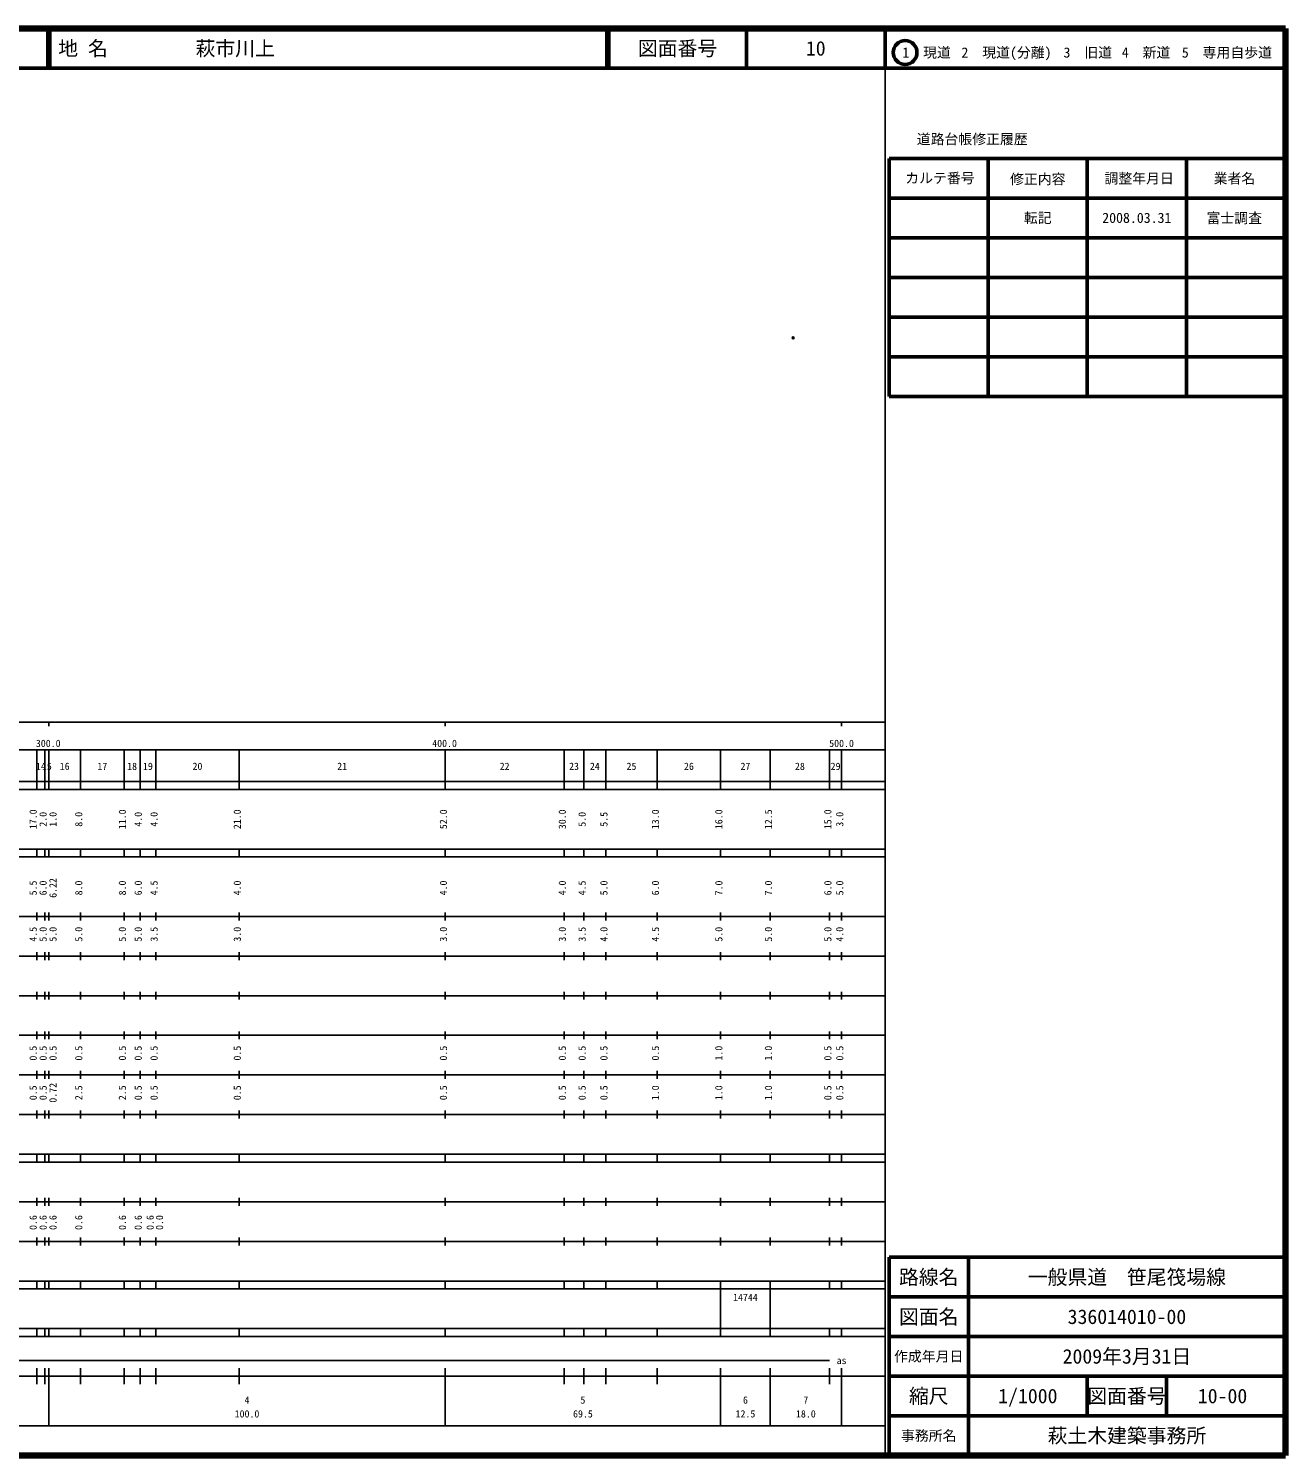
# Model space of a CAD drawing. Units: millimetres on the paper. Extents: x 40 to 680, y 20 to 380.
# Drawn here: x 362.9 to 680, y 20 to 380 of the extents above; entities that cross this region are included whole.
import ezdxf
from ezdxf.enums import TextEntityAlignment as Align

# ---------------------------------------------------------------- set-up
doc = ezdxf.new("R2010")
doc.units = ezdxf.units.MM
doc.header["$PDMODE"] = 32
doc.header["$PDSIZE"] = 0.5
doc.layers.add('M-OTRS', color=6, linetype='Continuous')
doc.layers.add('M-TTL-TXT', color=7, linetype='Continuous')
for name, color, linetype, lineweight in [('M-TTL', 2, 'Continuous', 140), ('M-TTL-BAND', 7, 'Continuous', 25), ('M-TTL-FRAM', 2, 'Continuous', 50), ('M-TTL-LINE', 7, 'Continuous', 50)]:
    doc.layers.add(name, color=color, linetype=linetype, lineweight=lineweight)
doc.styles.add('ＭＳ ゴシック', font='')
doc.styles.get('ＭＳ ゴシック').set_extended_font_data('MS Gothic')

msp = doc.modelspace()

# ---------------------------------------------------------------- linework, layer by layer
at = {"layer": 'M-OTRS'}
msp.add_point((555.778, 301.963), dxfattribs=at)
at = {"layer": 'M-TTL'}
for p, q in [((680, 380), (40, 380)), ((680, 20), (680, 380)), ((40, 20), (680, 20))]:
    msp.add_line(p, q, dxfattribs=at)
at = {"layer": 'M-TTL-BAND'}
for p, q in [((579, 20), (579, 370)), ((40, 205), (579, 205)), ((368, 205), (368, 204)), ((468, 205), (468, 204)), ((568, 205), (568, 204)), ((68, 198), (579, 198)), ((365, 188), (365, 198)), ((367, 188), (367, 198)), ((368, 188), (368, 198)), ((376, 188), (376, 198)), ((387, 188), (387, 198)), ((391, 188), (391, 198)), ((395, 188), (395, 198)), ((416, 188), (416, 198)), ((468, 188), (468, 198)), ((498, 188), (498, 198)), ((503, 188), (503, 198)), ((508.5, 188), (508.5, 198)), ((521.5, 188), (521.5, 198)), ((537.5, 188), (537.5, 198)), ((550, 188), (550, 198)), ((565, 188), (565, 198)), ((568, 188), (568, 198)), ((40, 190), (579, 190)), ((40, 188), (579, 188)), ((40, 173), (579, 173)), ((365, 171), (365, 173)), ((367, 171), (367, 173)), ((368, 171), (368, 173)), ((376, 171), (376, 173)), ((387, 171), (387, 173)), ((391, 171), (391, 173)), ((395, 171), (395, 173)), ((416, 171), (416, 173)), ((468, 171), (468, 173)), ((498, 171), (498, 173)), ((503, 171), (503, 173)), ((508.5, 171), (508.5, 173)), ((521.5, 171), (521.5, 173)), ((537.5, 171), (537.5, 173)), ((550, 171), (550, 173)), ((565, 171), (565, 173)), ((568, 171), (568, 173)), ((40, 171), (579, 171)), ((40, 156), (579, 156)), ((365, 155), (365, 157)), ((367, 155), (367, 157)), ((368, 155), (368, 157)), ((376, 155), (376, 157)), ((387, 155), (387, 157)), ((391, 155), (391, 157)), ((395, 155), (395, 157)), ((416, 155), (416, 157)), ((468, 155), (468, 157)), ((498, 155), (498, 157)), ((503, 155), (503, 157)), ((508.5, 155), (508.5, 157)), ((521.5, 155), (521.5, 157)), ((537.5, 155), (537.5, 157)), ((550, 155), (550, 157)), ((565, 155), (565, 157)), ((568, 155), (568, 157)), ((46, 146), (579, 146)), ((365, 145), (365, 147)), ((367, 145), (367, 147)), ((368, 145), (368, 147)), ((376, 145), (376, 147)), ((387, 145), (387, 147)), ((391, 145), (391, 147)), ((395, 145), (395, 147)), ((416, 145), (416, 147)), ((468, 145), (468, 147)), ((498, 145), (498, 147)), ((503, 145), (503, 147)), ((508.5, 145), (508.5, 147)), ((521.5, 145), (521.5, 147)), ((537.5, 145), (537.5, 147)), ((550, 145), (550, 147)), ((565, 145), (565, 147)), ((568, 145), (568, 147)), ((365, 135), (365, 137)), ((367, 135), (367, 137)), ((368, 135), (368, 137)), ((376, 135), (376, 137)), ((387, 135), (387, 137)), ((391, 135), (391, 137)), ((395, 135), (395, 137)), ((416, 135), (416, 137)), ((468, 135), (468, 137)), ((498, 135), (498, 137)), ((503, 135), (503, 137)), ((508.5, 135), (508.5, 137)), ((521.5, 135), (521.5, 137)), ((537.5, 135), (537.5, 137)), ((550, 135), (550, 137)), ((565, 135), (565, 137)), ((568, 135), (568, 137)), ((52, 136), (579, 136)), ((46, 126), (579, 126)), ((365, 125), (365, 127)), ((367, 125), (367, 127)), ((368, 125), (368, 127)), ((376, 125), (376, 127)), ((387, 125), (387, 127)), ((391, 125), (391, 127)), ((395, 125), (395, 127)), ((416, 125), (416, 127)), ((468, 125), (468, 127)), ((498, 125), (498, 127)), ((503, 125), (503, 127)), ((508.5, 125), (508.5, 127)), ((521.5, 125), (521.5, 127)), ((537.5, 125), (537.5, 127)), ((550, 125), (550, 127)), ((565, 125), (565, 127)), ((568, 125), (568, 127)), ((52, 116), (579, 116)), ((365, 115), (365, 117)), ((367, 115), (367, 117)), ((368, 115), (368, 117)), ((376, 115), (376, 117)), ((387, 115), (387, 117)), ((391, 115), (391, 117)), ((395, 115), (395, 117)), ((416, 115), (416, 117)), ((468, 115), (468, 117)), ((498, 115), (498, 117)), ((503, 115), (503, 117)), ((508.5, 115), (508.5, 117)), ((521.5, 115), (521.5, 117)), ((537.5, 115), (537.5, 117)), ((550, 115), (550, 117)), ((565, 115), (565, 117)), ((568, 115), (568, 117)), ((46, 106), (579, 106)), ((365, 105), (365, 107)), ((367, 105), (367, 107)), ((368, 105), (368, 107)), ((376, 105), (376, 107)), ((387, 105), (387, 107)), ((391, 105), (391, 107)), ((395, 105), (395, 107)), ((416, 105), (416, 107)), ((468, 105), (468, 107)), ((498, 105), (498, 107)), ((503, 105), (503, 107)), ((508.5, 105), (508.5, 107)), ((521.5, 105), (521.5, 107)), ((537.5, 105), (537.5, 107)), ((550, 105), (550, 107)), ((565, 105), (565, 107)), ((568, 105), (568, 107)), ((40, 96), (579, 96)), ((40, 94), (579, 94)), ((365, 94), (365, 96)), ((367, 94), (367, 96)), ((368, 94), (368, 96)), ((376, 94), (376, 96)), ((387, 94), (387, 96)), ((391, 94), (391, 96)), ((395, 94), (395, 96)), ((416, 94), (416, 96)), ((468, 94), (468, 96)), ((498, 94), (498, 96)), ((503, 94), (503, 96)), ((508.5, 94), (508.5, 96)), ((521.5, 94), (521.5, 96)), ((537.5, 94), (537.5, 96)), ((550, 94), (550, 96)), ((565, 94), (565, 96)), ((568, 94), (568, 96)), ((49, 84), (579, 84)), ((365, 83), (365, 85)), ((367, 83), (367, 85)), ((368, 83), (368, 85)), ((376, 83), (376, 85)), ((387, 83), (387, 85)), ((391, 83), (391, 85)), ((395, 83), (395, 85)), ((416, 83), (416, 85)), ((468, 83), (468, 85)), ((498, 83), (498, 85)), ((503, 83), (503, 85)), ((508.5, 83), (508.5, 85)), ((521.5, 83), (521.5, 85)), ((537.5, 83), (537.5, 85)), ((550, 83), (550, 85)), ((565, 83), (565, 85)), ((568, 83), (568, 85)), ((40, 74), (579, 74)), ((365, 73), (365, 75)), ((367, 73), (367, 75)), ((368, 73), (368, 75)), ((376, 73), (376, 75)), ((387, 73), (387, 75)), ((391, 73), (391, 75)), ((395, 73), (395, 75)), ((416, 73), (416, 75)), ((468, 73), (468, 75)), ((498, 73), (498, 75)), ((503, 73), (503, 75)), ((508.5, 73), (508.5, 75)), ((521.5, 73), (521.5, 75)), ((537.5, 73), (537.5, 75)), ((550, 73), (550, 75)), ((565, 73), (565, 75)), ((568, 73), (568, 75)), ((40, 64), (579, 64)), ((40, 62), (579, 62)), ((365, 62), (365, 64)), ((367, 62), (367, 64)), ((368, 62), (368, 64)), ((376, 62), (376, 64)), ((387, 62), (387, 64)), ((391, 62), (391, 64)), ((395, 62), (395, 64)), ((416, 62), (416, 64)), ((468, 62), (468, 64)), ((498, 62), (498, 64)), ((503, 62), (503, 64)), ((508.5, 62), (508.5, 64)), ((521.5, 62), (521.5, 64)), ((537.5, 62), (537.5, 64)), ((537.5, 52), (537.5, 62)), ((550, 62), (550, 64)), ((550, 52), (550, 62)), ((565, 62), (565, 64)), ((568, 62), (568, 64)), ((40, 52), (579, 52)), ((365, 50), (365, 52)), ((367, 50), (367, 52)), ((368, 50), (368, 52)), ((376, 50), (376, 52)), ((387, 50), (387, 52)), ((391, 50), (391, 52)), ((395, 50), (395, 52)), ((416, 50), (416, 52)), ((468, 50), (468, 52)), ((498, 50), (498, 52)), ((503, 50), (503, 52)), ((508.5, 50), (508.5, 52)), ((521.5, 50), (521.5, 52)), ((537.5, 50), (537.5, 52)), ((550, 50), (550, 52)), ((565, 50), (565, 52)), ((568, 50), (568, 52)), ((40, 50), (579, 50)), ((71, 44), (565, 44)), ((40, 40), (579, 40)), ((365, 38), (365, 42)), ((367, 38), (367, 42)), ((368, 27.5), (368, 42)), ((376, 38), (376, 42)), ((387, 38), (387, 42)), ((391, 38), (391, 42)), ((395, 38), (395, 42)), ((416, 38), (416, 42)), ((468, 27.5), (468, 42)), ((498, 38), (498, 42)), ((503, 38), (503, 42)), ((508.5, 38), (508.5, 42)), ((521.5, 38), (521.5, 42)), ((537.5, 27.5), (537.5, 42)), ((550, 27.5), (550, 42)), ((565, 38), (565, 42)), ((568, 27.5), (568, 42)), ((68, 27.5), (579, 27.5))]:
    msp.add_line(p, q, dxfattribs=at)
at = {"layer": 'M-TTL-FRAM'}
for p, q in [((580, 347.197), (580, 287.197)), ((580, 347.197), (680, 347.197)), ((580, 287.197), (680, 287.197)), ((680, 70), (580, 70)), ((580, 70), (580, 20))]:
    msp.add_line(p, q, dxfattribs=at)
at = {"layer": 'M-TTL-LINE'}
for p, q in [((367.75, 380), (367.75, 370)), ((368.25, 380), (368.25, 370)), ((508.747, 380), (508.747, 370)), ((509.247, 380), (509.247, 370)), ((543.997, 380), (543.997, 370)), ((579, 380), (579, 370)), ((40, 370), (680, 370)), ((605, 347.197), (605, 287.197)), ((630, 347.197), (630, 287.197)), ((655, 347.197), (655, 287.197)), ((580, 337.197), (680, 337.197)), ((580, 327.197), (680, 327.197)), ((580, 317.197), (680, 317.197)), ((580, 307.197), (680, 307.197)), ((580, 297.197), (680, 297.197)), ((600, 70), (600, 20)), ((680, 60), (580, 60)), ((680, 50), (580, 50)), ((680, 40), (580, 40)), ((630, 40), (630, 30)), ((650, 40), (650, 30)), ((680, 30), (580, 30))]:
    msp.add_line(p, q, dxfattribs=at)
msp.add_circle((584.031, 373.958), 3, dxfattribs=at)

# ---------------------------------------------------------------- texts
at = {"layer": 'M-TTL-BAND', "style": 'ＭＳ ゴシック'}
for s, p in [('300.0', (367.844, 198.195)), ('400.0', (467.844, 198.195)), ('500.0', (568, 198.195)), ('14', (366, 192.405)), ('15', (367.5, 192.405)), ('16', (372, 192.405)), ('17', (381.5, 192.405)), ('18', (389, 192.405)), ('19', (393, 192.405)), ('20', (405.5, 192.405)), ('21', (442, 192.405)), ('22', (483, 192.405)), ('23', (500.5, 192.405)), ('24', (505.75, 192.405)), ('25', (515, 192.405)), ('26', (529.5, 192.405)), ('27', (543.75, 192.405)), ('28', (557.5, 192.405)), ('29', (566.5, 192.405)), ('as', (568, 42.5)), ('4', (418, 32.523)), ('5', (502.75, 32.523)), ('6', (543.75, 32.523)), ('7', (559, 32.523)), ('100.0', (418, 29.033)), ('69.5', (502.75, 29.033)), ('12.5', (543.75, 29.033)), ('18.0', (559, 29.033))]:
    msp.add_text(s, height=1.833, dxfattribs=at).set_placement(p, align=Align.BOTTOM_CENTER)
for s, p in [('17.0', (365.5, 180.5)), ('2.0', (368, 180.5)), ('1.0', (370.5, 180.5)), ('8.0', (377, 180.5)), ('11.0', (388, 180.5)), ('4.0', (392, 180.5)), ('4.0', (396, 180.5)), ('21.0', (417, 180.5)), ('52.0', (469, 180.5)), ('30.0', (499, 180.5)), ('5.0', (504, 180.5)), ('5.5', (509.5, 180.5)), ('13.0', (522.5, 180.5)), ('16.0', (538.5, 180.5)), ('12.5', (551, 180.5)), ('15.0', (566, 180.5)), ('3.0', (569, 180.5)), ('5.5', (365.5, 163.174)), ('6.0', (368, 163.174)), ('6.22', (370.5, 163.174)), ('8.0', (377, 163.174)), ('8.0', (388, 163.174)), ('6.0', (392, 163.174)), ('4.5', (396, 163.174)), ('4.0', (417, 163.174)), ('4.0', (469, 163.174)), ('4.0', (499, 163.174)), ('4.5', (504, 163.174)), ('5.0', (509.5, 163.174)), ('6.0', (522.5, 163.174)), ('7.0', (538.5, 163.174)), ('7.0', (551, 163.174)), ('6.0', (566, 163.174)), ('5.0', (569, 163.174)), ('4.5', (365.5, 151.5)), ('5.0', (368, 151.5)), ('5.0', (370.5, 151.5)), ('5.0', (377, 151.5)), ('5.0', (388, 151.5)), ('5.0', (392, 151.5)), ('3.5', (396, 151.5)), ('3.0', (417, 151.5)), ('3.0', (469, 151.5)), ('3.0', (499, 151.5)), ('3.5', (504, 151.5)), ('4.0', (509.5, 151.5)), ('4.5', (522.5, 151.5)), ('5.0', (538.5, 151.5)), ('5.0', (551, 151.5)), ('5.0', (566, 151.5)), ('4.0', (569, 151.5)), ('0.5', (365.5, 121.5)), ('0.5', (368, 121.5)), ('0.5', (370.5, 121.5)), ('0.5', (377, 121.5)), ('0.5', (388, 121.5)), ('0.5', (392, 121.5)), ('0.5', (396, 121.5)), ('0.5', (417, 121.5)), ('0.5', (469, 121.5)), ('0.5', (499, 121.5)), ('0.5', (504, 121.5)), ('0.5', (509.5, 121.5)), ('0.5', (522.5, 121.5)), ('1.0', (538.5, 121.5)), ('1.0', (551, 121.5)), ('0.5', (566, 121.5)), ('0.5', (569, 121.5)), ('0.5', (365.5, 111.5)), ('0.5', (368, 111.5)), ('0.72', (370.5, 111.5)), ('2.5', (377, 111.5)), ('2.5', (388, 111.5)), ('0.5', (392, 111.5)), ('0.5', (396, 111.5)), ('0.5', (417, 111.5)), ('0.5', (469, 111.5)), ('0.5', (499, 111.5)), ('0.5', (504, 111.5)), ('0.5', (509.5, 111.5)), ('1.0', (522.5, 111.5)), ('1.0', (538.5, 111.5)), ('1.0', (551, 111.5)), ('0.5', (566, 111.5)), ('0.5', (569, 111.5)), ('0.6', (365.5, 78.764)), ('0.6', (368, 78.764)), ('0.6', (370.5, 78.764)), ('0.6', (377, 78.764)), ('0.6', (388, 78.764)), ('0.6', (392, 78.764)), ('0.6', (395, 78.764)), ('0.0', (397.37, 78.764))]:
    msp.add_text(s, height=1.833, rotation=90, dxfattribs=at).set_placement(p, align=Align.BOTTOM_CENTER)
msp.add_text('14744', height=1.833, dxfattribs=at).set_placement((540.625, 58.405), align=Align.BOTTOM_LEFT)
at = {"layer": 'M-TTL-TXT', "style": 'ＭＳ ゴシック'}
for s, p in [('地 名', (370.38, 375)), ('萩市川上', (405.024, 375))]:
    msp.add_text(s, height=3.666, dxfattribs=at).set_placement(p, align=Align.MIDDLE_LEFT)
for s, height, p in [('図面番号', 3.666, (526.622, 375)), ('10', 3.666, (561.497, 375)), ('1\u3000現道', 2.566, (589.448, 373.958)), ('2\u3000現道(分離)', 2.566, (609.619, 373.958)), ('3\u3000旧道', 2.566, (630.121, 373.958)), ('4\u3000新道', 2.566, (644.824, 373.958)), ('5\u3000専用自歩道', 2.566, (665.228, 373.958)), ('道路台帳修正履歴', 2.566, (600.968, 352.113)), ('カルテ番号', 2.566, (592.839, 342.277)), ('修正内容', 2.566, (617.509, 342.023)), ('調整年月日', 2.566, (643.089, 342.197)), ('業者名', 2.566, (667.134, 342.197)), ('転記', 2.566, (617.5, 332.245)), ('2008.03.31', 2.566, (642.5, 332.245)), ('富士調査', 2.566, (667.077, 332.189)), ('路線名', 3.666, (590, 65)), ('路線名', 3.666, (590, 65)), ('一般県道\u3000笹尾筏場線', 3.666, (640, 65)), ('図面名', 3.666, (590, 55)), ('図面名', 3.666, (590, 55)), ('336014010-00', 3.666, (640, 55)), ('2009年3月31日', 3.666, (640, 45)), ('作成年月日', 2.566, (590, 45)), ('作成年月日', 2.566, (590, 45)), ('縮尺', 3.666, (590, 35)), ('縮尺', 3.666, (590, 35)), ('1/1000', 3.666, (615, 35)), ('図面番号', 3.666, (640, 35)), ('図面番号', 3.666, (640, 35)), ('10-00', 3.666, (664.125, 35)), ('事務所名', 2.566, (590, 25)), ('事務所名', 2.566, (590, 25)), ('萩土木建築事務所', 3.666, (640, 25))]:
    msp.add_text(s, height=height, dxfattribs=at).set_placement(p, align=Align.MIDDLE_CENTER)

doc.saveas('drawing.dxf')
